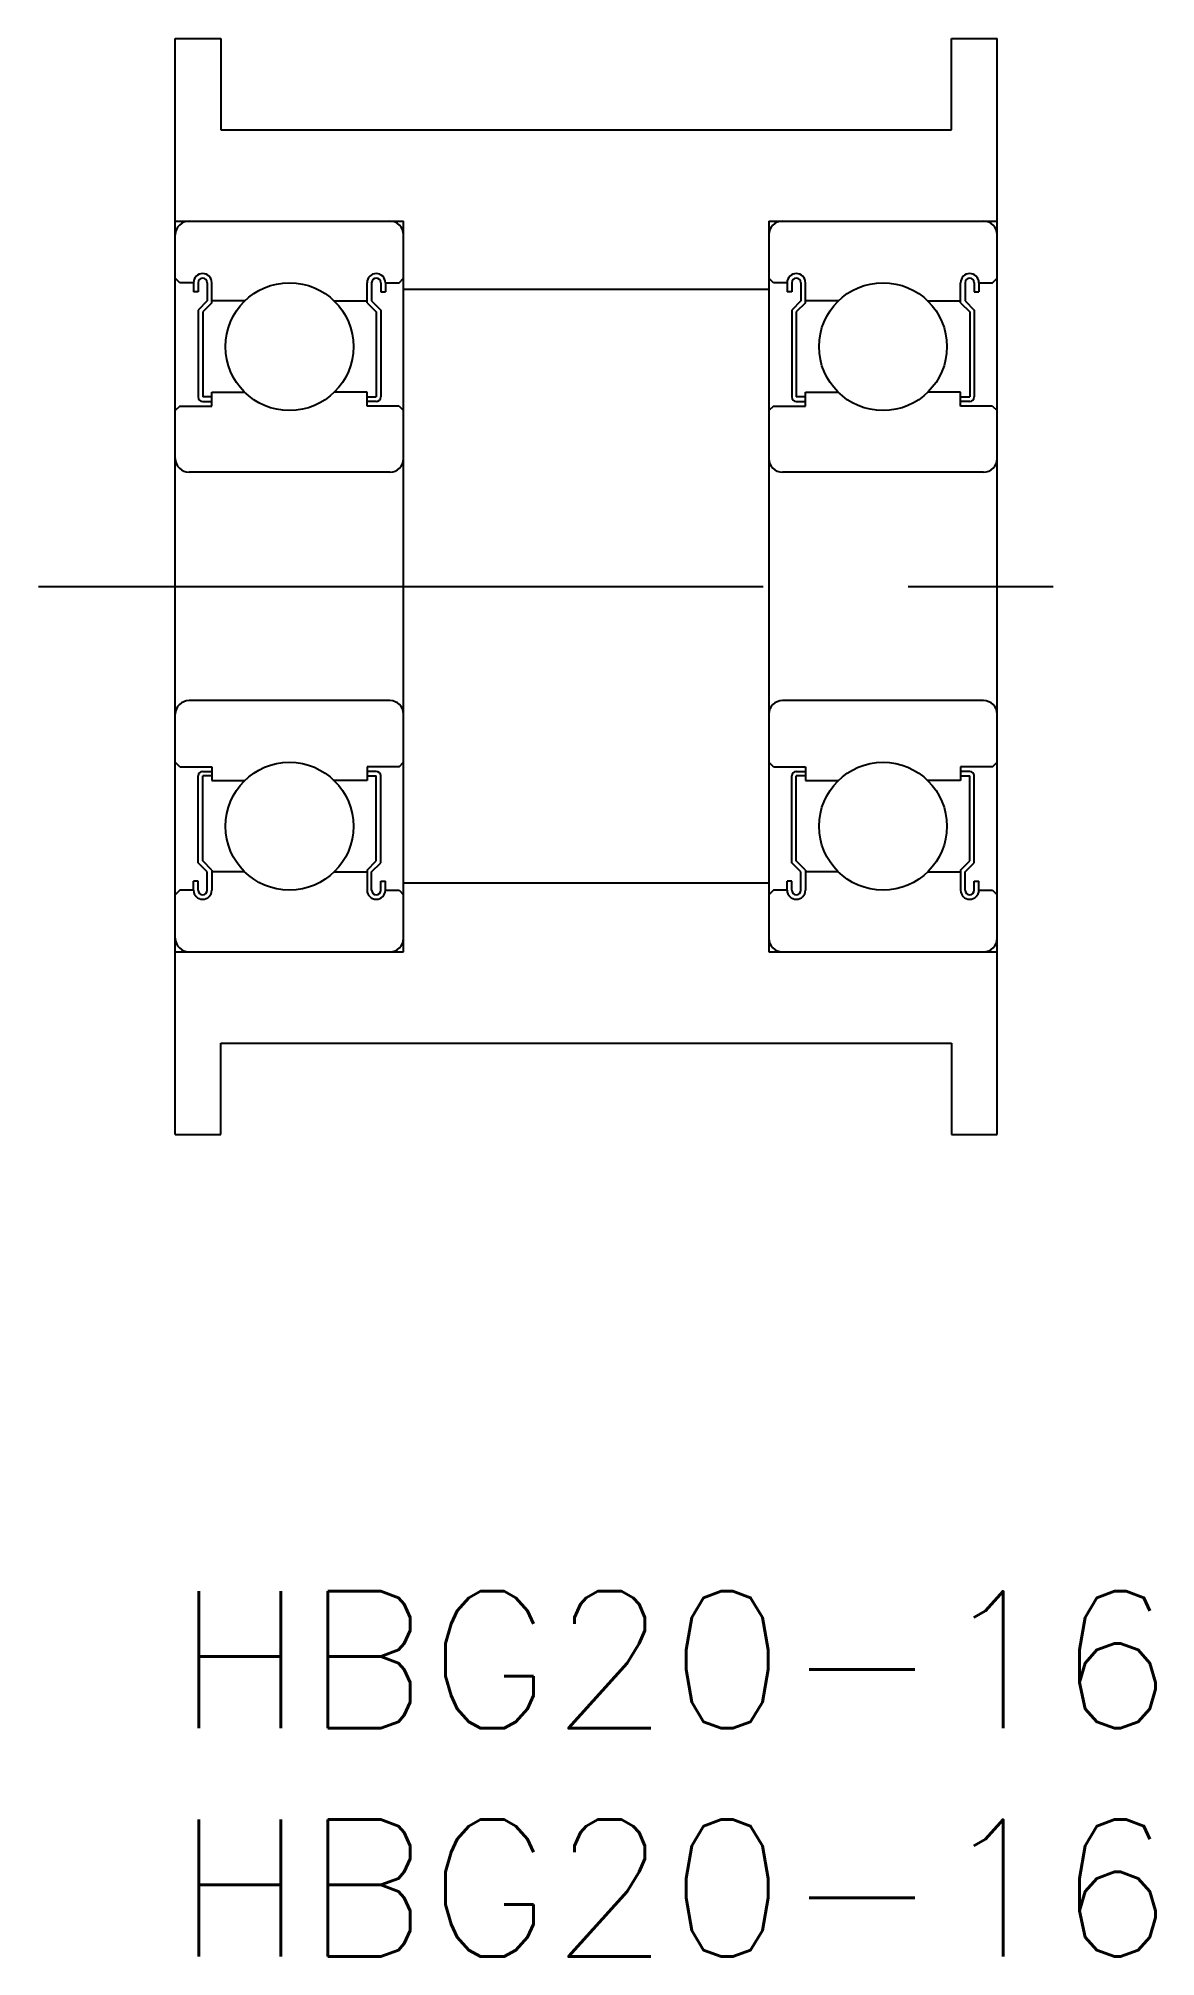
# Model space of a CAD drawing. Extents: x -3 to 21.5, y -8 to 34.
import ezdxf

# ---------------------------------------------------------------- set-up
doc = ezdxf.new("R2010")
doc.units = 0
doc.header["$LTSCALE"] = 0.5
doc.linetypes.add('CENTER', pattern=[50.8, 31.75, -6.35, 6.35, -6.35])
for name, color, linetype in [('MSM_CENTER', 1, 'CENTER'), ('MSM_CONTINUOUS', 7, 'CONTINUOUS'), ('MSM_PART_NUMBER', 7, 'CONTINUOUS')]:
    doc.layers.add(name, color=color, linetype=linetype)
doc.styles.get("Standard").update_dxf_attribs({"font": 'txt.shx', "height": 3, "bigfont": 'bigfont.shx'})

# ---------------------------------------------------------------- blocks, each defined once
blk = doc.blocks.new('*U2')
at = {"layer": 'MSM_PART_NUMBER'}
blk.add_text('HBG20-16', height=3, dxfattribs=at).set_placement((0, -3))
blk = doc.blocks.new('*U3')
at = {"layer": 'MSM_PART_NUMBER'}
blk.add_text('HBG20-16', height=3, dxfattribs=at).set_placement((0, -8))

msp = doc.modelspace()

# ---------------------------------------------------------------- linework, layer by layer
at = {"layer": 'MSM_CENTER'}
msp.add_line((-3, 22), (21, 22), dxfattribs=at)
at = {"layer": 'MSM_CONTINUOUS'}
for p, q in [((0, 34), (1, 34)), ((0, 10), (0, 34)), ((1, 34), (1, 32)), ((17, 34), (18, 34)), ((17, 32), (17, 34)), ((18, 10), (18, 34)), ((1, 32), (17, 32)), ((0, 30), (4.7, 30)), ((4.7, 30), (5, 30)), ((5, 14), (5, 30)), ((13, 30), (13, 14)), ((13, 30), (18, 30)), ((0.1, 28.65), (0, 28.75)), ((0.4, 28.65), (0.1, 28.65)), ((0.4, 28.65), (0.4, 28.45)), ((0.5, 28.65), (0.5, 28.45)), ((0.7, 28.65), (0.7, 28.25)), ((0.8, 28.209), (0.8, 28.65)), ((4.2, 28.209), (4.2, 28.65)), ((4.3, 28.65), (4.3, 28.25)), ((4.5, 28.65), (4.5, 28.45)), ((4.6, 28.65), (4.6, 28.45)), ((4.6, 28.65), (4.9, 28.65)), ((4.9, 28.65), (5, 28.75)), ((13.1, 28.65), (13, 28.75)), ((13.4, 28.65), (13.1, 28.65)), ((13.4, 28.65), (13.4, 28.45)), ((13.5, 28.65), (13.5, 28.45)), ((13.7, 28.65), (13.7, 28.25)), ((13.8, 28.209), (13.8, 28.65)), ((17.2, 28.209), (17.2, 28.65)), ((17.3, 28.65), (17.3, 28.25)), ((17.5, 28.65), (17.5, 28.45)), ((17.6, 28.65), (17.6, 28.45)), ((17.6, 28.65), (17.9, 28.65)), ((17.9, 28.65), (18, 28.75)), ((0.5, 28.45), (0.4, 28.45)), ((0.7, 28.25), (0.5, 28.05)), ((0.8, 28.209), (0.6, 28.009)), ((1.52, 28.25), (0.8, 28.25)), ((3.48, 28.25), (4.2, 28.25)), ((4.2, 28.209), (4.4, 28.009)), ((4.3, 28.25), (4.5, 28.05)), ((4.5, 28.45), (4.6, 28.45)), ((13, 28.5), (5, 28.5)), ((13.5, 28.45), (13.4, 28.45)), ((13.7, 28.25), (13.5, 28.05)), ((13.8, 28.209), (13.6, 28.009)), ((14.52, 28.25), (13.8, 28.25)), ((16.48, 28.25), (17.2, 28.25)), ((17.2, 28.209), (17.4, 28.009)), ((17.3, 28.25), (17.5, 28.05)), ((17.5, 28.45), (17.6, 28.45)), ((0.5, 28.05), (0.5, 26.15)), ((0.6, 28.009), (0.6, 26.15)), ((4.4, 28.009), (4.4, 26.15)), ((4.5, 28.05), (4.5, 26.15)), ((13.5, 28.05), (13.5, 26.15)), ((13.6, 28.009), (13.6, 26.15)), ((17.4, 28.009), (17.4, 26.15)), ((17.5, 28.05), (17.5, 26.15)), ((0.8, 26.15), (0.6, 26.15)), ((0.6, 26.05), (0.8, 26.05)), ((0.8, 26.25), (1.52, 26.25)), ((0.8, 25.95), (0.8, 26.25)), ((4.2, 26.25), (3.48, 26.25)), ((4.2, 25.95), (4.2, 26.25)), ((4.2, 26.15), (4.4, 26.15)), ((4.4, 26.05), (4.2, 26.05)), ((13.8, 26.15), (13.6, 26.15)), ((13.6, 26.05), (13.8, 26.05)), ((13.8, 26.25), (14.52, 26.25)), ((13.8, 25.95), (13.8, 26.25)), ((17.2, 26.25), (16.48, 26.25)), ((17.2, 25.95), (17.2, 26.25)), ((17.2, 26.15), (17.4, 26.15)), ((17.4, 26.05), (17.2, 26.05)), ((0.1, 25.95), (0, 25.85)), ((0.1, 25.95), (0.8, 25.95)), ((4.9, 25.95), (4.2, 25.95)), ((4.9, 25.95), (5, 25.85)), ((13.1, 25.95), (13, 25.85)), ((13.1, 25.95), (13.8, 25.95)), ((17.9, 25.95), (17.2, 25.95)), ((17.9, 25.95), (18, 25.85)), ((4.7, 24.5), (0.3, 24.5)), ((17.7, 24.5), (13.3, 24.5)), ((4.7, 19.5), (0.3, 19.5)), ((17.7, 19.5), (13.3, 19.5)), ((0.1, 18.05), (0, 18.15)), ((4.9, 18.05), (5, 18.15)), ((13.1, 18.05), (13, 18.15)), ((17.9, 18.05), (18, 18.15)), ((0.1, 18.05), (0.8, 18.05)), ((0.5, 15.95), (0.5, 17.85)), ((0.6, 17.95), (0.8, 17.95)), ((0.6, 15.991), (0.6, 17.85)), ((0.8, 17.85), (0.6, 17.85)), ((0.8, 18.05), (0.8, 17.75)), ((0.8, 17.75), (1.52, 17.75)), ((4.2, 17.75), (3.48, 17.75)), ((4.9, 18.05), (4.2, 18.05)), ((4.2, 18.05), (4.2, 17.75)), ((4.4, 17.95), (4.2, 17.95)), ((4.2, 17.85), (4.4, 17.85)), ((4.4, 15.991), (4.4, 17.85)), ((4.5, 15.95), (4.5, 17.85)), ((13.1, 18.05), (13.8, 18.05)), ((13.5, 15.95), (13.5, 17.85)), ((13.6, 17.95), (13.8, 17.95)), ((13.6, 15.991), (13.6, 17.85)), ((13.8, 17.85), (13.6, 17.85)), ((13.8, 18.05), (13.8, 17.75)), ((13.8, 17.75), (14.52, 17.75)), ((17.2, 17.75), (16.48, 17.75)), ((17.9, 18.05), (17.2, 18.05)), ((17.2, 18.05), (17.2, 17.75)), ((17.4, 17.95), (17.2, 17.95)), ((17.2, 17.85), (17.4, 17.85)), ((17.4, 15.991), (17.4, 17.85)), ((17.5, 15.95), (17.5, 17.85)), ((0.8, 15.791), (0.6, 15.991)), ((4.2, 15.791), (4.4, 15.991)), ((13.8, 15.791), (13.6, 15.991)), ((17.2, 15.791), (17.4, 15.991)), ((0.4, 15.35), (0.4, 15.55)), ((0.5, 15.55), (0.4, 15.55)), ((0.7, 15.75), (0.5, 15.95)), ((0.5, 15.35), (0.5, 15.55)), ((0.7, 15.35), (0.7, 15.75)), ((0.8, 15.791), (0.8, 15.35)), ((1.52, 15.75), (0.8, 15.75)), ((3.48, 15.75), (4.2, 15.75)), ((4.2, 15.791), (4.2, 15.35)), ((4.3, 15.75), (4.5, 15.95)), ((4.3, 15.35), (4.3, 15.75)), ((4.5, 15.35), (4.5, 15.55)), ((4.5, 15.55), (4.6, 15.55)), ((4.6, 15.35), (4.6, 15.55)), ((13.4, 15.35), (13.4, 15.55)), ((13.5, 15.55), (13.4, 15.55)), ((13.7, 15.75), (13.5, 15.95)), ((13.5, 15.35), (13.5, 15.55)), ((13.7, 15.35), (13.7, 15.75)), ((13.8, 15.791), (13.8, 15.35)), ((14.52, 15.75), (13.8, 15.75)), ((16.48, 15.75), (17.2, 15.75)), ((17.2, 15.791), (17.2, 15.35)), ((17.3, 15.75), (17.5, 15.95)), ((17.3, 15.35), (17.3, 15.75)), ((17.5, 15.35), (17.5, 15.55)), ((17.5, 15.55), (17.6, 15.55)), ((17.6, 15.35), (17.6, 15.55)), ((0.1, 15.35), (0, 15.25)), ((0.4, 15.35), (0.1, 15.35)), ((4.6, 15.35), (4.9, 15.35)), ((4.9, 15.35), (5, 15.25)), ((13, 15.5), (5, 15.5)), ((13.1, 15.35), (13, 15.25)), ((13.4, 15.35), (13.1, 15.35)), ((17.6, 15.35), (17.9, 15.35)), ((17.9, 15.35), (18, 15.25)), ((0, 14), (4.7, 14)), ((4.7, 14), (5, 14)), ((13, 14), (18, 14)), ((1, 12), (17, 12)), ((1, 10), (1, 12)), ((17, 12), (17, 10)), ((0, 10), (1, 10)), ((17, 10), (18, 10))]:
    msp.add_line(p, q, dxfattribs=at)
for centre in [(2.5, 27.25), (15.5, 27.25), (2.5, 16.75), (15.5, 16.75)]:
    msp.add_circle(centre, 1.4, dxfattribs=at)
for centre, radius, start, end in [((0.3, 29.7), 0.3, 90, 180), ((4.7, 29.7), 0.3, 0, 90), ((13.3, 29.7), 0.3, 90, 180), ((17.7, 29.7), 0.3, 0, 90), ((0.6, 28.65), 0.2, 0, 180), ((0.6, 28.65), 0.1, 0, 180), ((4.4, 28.65), 0.2, 0, 180), ((4.4, 28.65), 0.1, 0, 180), ((13.6, 28.65), 0.2, 0, 180), ((13.6, 28.65), 0.1, 0, 180), ((17.4, 28.65), 0.2, 0, 180), ((17.4, 28.65), 0.1, 0, 180), ((0.6, 26.15), 0.1, 180, 270), ((4.4, 26.15), 0.1, 270, 0), ((13.6, 26.15), 0.1, 180, 270), ((17.4, 26.15), 0.1, 270, 0), ((0.3, 24.8), 0.3, 180, 270), ((4.7, 24.8), 0.3, 270, 0), ((13.3, 24.8), 0.3, 180, 270), ((17.7, 24.8), 0.3, 270, 0), ((0.3, 19.2), 0.3, 90, 180), ((4.7, 19.2), 0.3, 0, 90), ((13.3, 19.2), 0.3, 90, 180), ((17.7, 19.2), 0.3, 0, 90), ((0.6, 17.85), 0.1, 90, 180), ((4.4, 17.85), 0.1, 360, 90), ((13.6, 17.85), 0.1, 90, 180), ((17.4, 17.85), 0.1, 360, 90), ((0.6, 15.35), 0.2, 180, 0), ((0.6, 15.35), 0.1, 180, 0), ((4.4, 15.35), 0.2, 180, 0), ((4.4, 15.35), 0.1, 180, 0), ((13.6, 15.35), 0.2, 180, 0), ((13.6, 15.35), 0.1, 180, 0), ((17.4, 15.35), 0.2, 180, 0), ((17.4, 15.35), 0.1, 180, 0), ((0.3, 14.3), 0.3, 180, 270), ((4.7, 14.3), 0.3, 270, 0), ((13.3, 14.3), 0.3, 180, 270), ((17.7, 14.3), 0.3, 270, 0)]:
    msp.add_arc(centre, radius, start, end, dxfattribs=at)

# ---------------------------------------------------------------- block references
for name in ['*U2', '*U3']:
    msp.add_blockref(name, (0, 0), dxfattribs=at)

doc.saveas('drawing.dxf')
